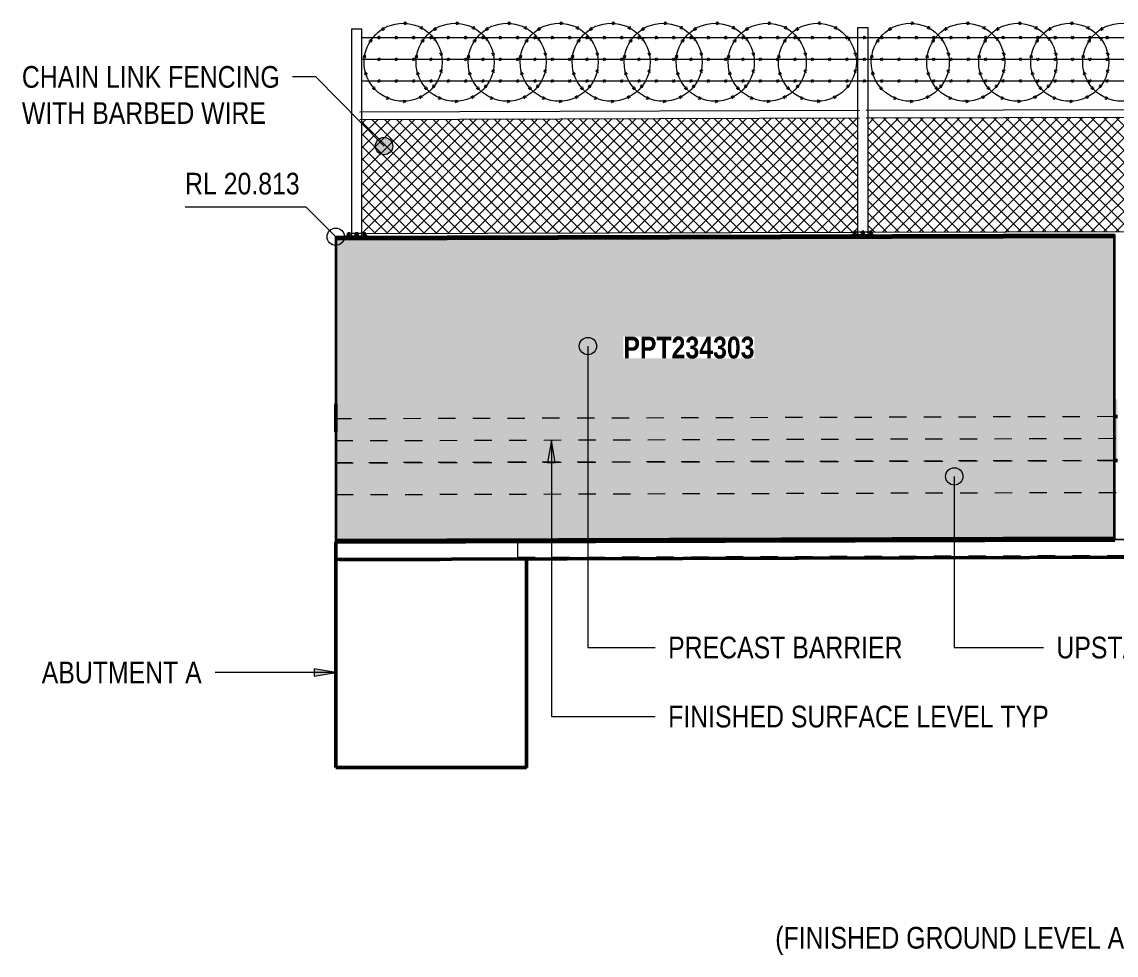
# Model space of a CAD drawing. Header units: metres. Extents: x 571 to 644, y 3 to 1695.
# Drawn here: x 620.17 to 626.48, y 16.67 to 22.05 of the extents above; entities that cross this region are included whole.
import ezdxf

# ---------------------------------------------------------------- set-up
doc = ezdxf.new("R2010")
doc.units = ezdxf.units.M
doc.linetypes.add('JacobsDash', pattern=[0.0045, 0.003, -0.0015])
for name, color, linetype, lineweight in [('BRIDGE-ABUTMENT-CONC', 7, 'Continuous', 50), ('BRIDGE-FRAMING-LINE-18-HID', 7, 'JacobsDash', 18), ('BRIDGE-HDRAIL', 7, 'Continuous', 18), ('D-BDGE', 7, 'Continuous', 13), ('D-BDGE-FLOOR', 7, 'Continuous', 50), ('D-BDGE-FLOOR-HID', 7, 'JacobsDash', 18), ('D-BDGE-FRAMING', 7, 'Continuous', 50), ('D-BDGE-GEN-MOD', 7, 'Continuous', 35), ('D-BDGE-HDRAIL', 7, 'Continuous', 18), ('D-ENHA-ANNO-TEXT', 7, 'Continuous', 9), ('D-ENHA-TEXT', 7, 'Continuous', 9), ('D-ENHA-TEXT-TAG', 7, 'Continuous', 18)]:
    doc.layers.add(name, color=color, linetype=linetype, lineweight=lineweight)
doc.styles.add('Arial Narrow_2', font='ARIALN.TTF', dxfattribs={"height": 0.125})
doc.styles.add('Arial Narrow_B_1', font='ARIALNB.TTF', dxfattribs={"height": 0.125})

# ---------------------------------------------------------------- blocks, each defined once
blk = doc.blocks.new('Railing - TopMount-End-7511104-DRG-2871111 - SECTION 2')
at = {"layer": 'BRIDGE-HDRAIL'}
for p, q in [((579.6342, 22.0109), (579.6342, 20.8159)), ((579.6342, 22.0109), (579.6945, 22.0109)), ((579.6945, 20.8159), (579.6945, 22.0109)), ((579.6109, 20.8309), (579.6189, 20.8309)), ((579.6109, 20.8239), (579.6109, 20.8309)), ((579.6129, 20.8359), (579.6129, 20.8309)), ((579.6249, 20.8359), (579.6129, 20.8359)), ((579.6189, 20.8309), (579.6244, 20.8309)), ((579.6189, 20.8239), (579.6189, 20.8309)), ((579.6244, 20.8309), (579.6244, 20.8159)), ((579.6563, 20.8309), (579.6244, 20.8309)), ((579.6249, 20.8309), (579.6249, 20.8359)), ((579.6564, 20.8309), (579.6644, 20.8309)), ((579.6564, 20.8239), (579.6564, 20.8309)), ((579.6584, 20.8359), (579.6584, 20.8309)), ((579.6704, 20.8359), (579.6584, 20.8359)), ((579.6644, 20.8309), (579.6724, 20.8309)), ((579.6644, 20.8239), (579.6644, 20.8309)), ((579.6704, 20.8309), (579.6704, 20.8359)), ((579.6724, 20.8309), (579.6724, 20.8239)), ((579.7044, 20.8309), (579.6724, 20.8309)), ((579.7038, 20.8359), (579.7038, 20.8309)), ((579.7158, 20.8359), (579.7038, 20.8359)), ((579.7044, 20.8309), (579.7098, 20.8309)), ((579.7044, 20.8159), (579.7044, 20.8309)), ((579.7098, 20.8309), (579.7178, 20.8309)), ((579.7098, 20.8239), (579.7098, 20.8309)), ((579.7158, 20.8309), (579.7158, 20.8359)), ((579.7178, 20.8309), (579.7178, 20.8239)), ((579.5994, 20.8159), (579.5994, 20.8127)), ((579.7294, 20.8159), (579.5994, 20.8159)), ((579.6069, 20.8179), (579.6069, 20.8159)), ((579.6244, 20.8179), (579.6069, 20.8179)), ((579.6109, 20.8239), (579.6189, 20.8239)), ((579.6109, 20.8179), (579.6109, 20.8239)), ((579.6189, 20.8239), (579.6109, 20.8239)), ((579.6189, 20.8239), (579.6244, 20.8239)), ((579.6189, 20.8179), (579.6189, 20.8239)), ((579.6244, 20.8239), (579.6189, 20.8239)), ((579.6524, 20.8179), (579.6524, 20.8159)), ((579.6764, 20.8179), (579.6524, 20.8179)), ((579.6564, 20.8239), (579.6644, 20.8239)), ((579.6564, 20.8179), (579.6564, 20.8239)), ((579.6644, 20.8239), (579.6564, 20.8239)), ((579.6644, 20.8239), (579.6724, 20.8239)), ((579.6644, 20.8179), (579.6644, 20.8239)), ((579.6724, 20.8239), (579.6644, 20.8239)), ((579.6724, 20.8239), (579.6724, 20.8179)), ((579.6764, 20.8159), (579.6764, 20.8179)), ((579.7044, 20.8239), (579.7098, 20.8239)), ((579.7098, 20.8239), (579.7044, 20.8239)), ((579.7218, 20.8179), (579.7044, 20.8179)), ((579.7098, 20.8239), (579.7178, 20.8239)), ((579.7098, 20.8179), (579.7098, 20.8239)), ((579.7178, 20.8239), (579.7098, 20.8239)), ((579.7178, 20.8239), (579.7178, 20.8179)), ((579.7218, 20.8159), (579.7218, 20.8179)), ((579.7294, 20.813), (579.7294, 20.8159))]:
    blk.add_line(p, q, dxfattribs=at)
blk = doc.blocks.new('Railing - 2920-7669627-DRG-2871111 - SECTION 2')
at = {"layer": 'D-BDGE-HDRAIL', "lineweight": 9, "true_color": 0x969696}
h = blk.add_hatch(dxfattribs=at)
h.set_pattern_fill('FP_5', color=252, style=0, pattern_type=2)
h.set_pattern_definition([(45, (586.964, 20.852), (-0.0353553, 0.0353553), []), (135, (586.964, 20.852), (-0.0353553, -0.0353553), [])])
h.paths.add_polyline_path([(585.5345, 20.8476), (585.5438, 20.8476), (585.544, 20.8525), (585.5558, 20.8525), (585.5558, 20.8477), (588.3729, 20.8558), (588.3731, 20.8608), (588.3849, 20.8608), (588.3849, 20.8558), (588.3942, 20.8558), (588.3942, 21.5144), (585.5345, 21.5062), (585.5345, 20.8525)])
at = {"layer": 'BRIDGE-HDRAIL'}
for p, q in [((585.5345, 20.8476), (585.5438, 20.8476)), ((585.5558, 20.8477), (588.3709, 20.8557))]:
    blk.add_line(p, q, dxfattribs=at)
blk = doc.blocks.new('Railing - TopMount-Intermediate-V3-DRG-2871111 - SECTION 2')
at = {"layer": 'BRIDGE-HDRAIL'}
for p, q in [((582.5542, 22.0192), (582.5542, 20.8242)), ((582.5542, 22.0192), (582.6145, 22.0192)), ((582.6145, 20.8242), (582.6145, 22.0192)), ((582.5309, 20.8392), (582.5389, 20.8392)), ((582.5309, 20.8322), (582.5309, 20.8392)), ((582.5309, 20.8322), (582.5389, 20.8322)), ((582.5309, 20.8262), (582.5309, 20.8322)), ((582.5389, 20.8322), (582.5309, 20.8322)), ((582.5329, 20.8442), (582.5329, 20.8392)), ((582.5449, 20.8442), (582.5329, 20.8442)), ((582.5389, 20.8392), (582.5444, 20.8392)), ((582.5389, 20.8322), (582.5389, 20.8392)), ((582.5389, 20.8322), (582.5444, 20.8322)), ((582.5389, 20.8262), (582.5389, 20.8322)), ((582.5444, 20.8322), (582.5389, 20.8322)), ((582.5444, 20.8392), (582.5444, 20.8242)), ((582.5763, 20.8392), (582.5444, 20.8392)), ((582.5449, 20.8392), (582.5449, 20.8442)), ((582.5764, 20.8392), (582.5844, 20.8392)), ((582.5764, 20.8322), (582.5764, 20.8392)), ((582.5764, 20.8322), (582.5844, 20.8322)), ((582.5764, 20.8262), (582.5764, 20.8322)), ((582.5844, 20.8322), (582.5764, 20.8322)), ((582.5784, 20.8442), (582.5784, 20.8392)), ((582.5904, 20.8442), (582.5784, 20.8442)), ((582.5844, 20.8392), (582.5924, 20.8392)), ((582.5844, 20.8322), (582.5844, 20.8392)), ((582.5844, 20.8322), (582.5924, 20.8322)), ((582.5844, 20.8262), (582.5844, 20.8322)), ((582.5924, 20.8322), (582.5844, 20.8322)), ((582.5904, 20.8392), (582.5904, 20.8442)), ((582.5924, 20.8392), (582.5924, 20.8322)), ((582.6244, 20.8392), (582.5924, 20.8392)), ((582.5924, 20.8322), (582.5924, 20.8262)), ((582.6238, 20.8442), (582.6238, 20.8392)), ((582.6358, 20.8442), (582.6238, 20.8442)), ((582.6244, 20.8392), (582.6298, 20.8392)), ((582.6244, 20.8242), (582.6244, 20.8392)), ((582.6244, 20.8322), (582.6298, 20.8322)), ((582.6298, 20.8322), (582.6244, 20.8322)), ((582.6298, 20.8392), (582.6378, 20.8392)), ((582.6298, 20.8322), (582.6298, 20.8392)), ((582.6298, 20.8322), (582.6378, 20.8322)), ((582.6298, 20.8262), (582.6298, 20.8322)), ((582.6378, 20.8322), (582.6298, 20.8322)), ((582.6358, 20.8392), (582.6358, 20.8442)), ((582.6378, 20.8392), (582.6378, 20.8322)), ((582.6378, 20.8322), (582.6378, 20.8262)), ((582.5194, 20.8242), (582.5194, 20.8211)), ((582.6494, 20.8242), (582.5194, 20.8242)), ((582.5269, 20.8262), (582.5269, 20.8242)), ((582.5444, 20.8262), (582.5269, 20.8262)), ((582.5724, 20.8262), (582.5724, 20.8242)), ((582.5964, 20.8262), (582.5724, 20.8262)), ((582.5964, 20.8242), (582.5964, 20.8262)), ((582.6418, 20.8262), (582.6244, 20.8262)), ((582.6418, 20.8242), (582.6418, 20.8262)), ((582.6494, 20.8215), (582.6494, 20.8242))]:
    blk.add_line(p, q, dxfattribs=at)
blk = doc.blocks.new('Railing - 2920-V4-DRG-2871111 - SECTION 2')
at = {"layer": 'D-BDGE-HDRAIL', "lineweight": 9, "true_color": 0x969696}
h = blk.add_hatch(dxfattribs=at)
h.set_pattern_fill('FP_6', color=252, style=0, pattern_type=2)
h.set_pattern_definition([(45, (581.124, 20.835), (-0.0353553, 0.0353553), []), (135, (581.124, 20.835), (-0.0353553, -0.0353553), [])])
h.paths.add_polyline_path([(579.6945, 20.831), (579.7038, 20.831), (579.704, 20.8359), (579.7158, 20.8359), (579.7158, 20.8311), (582.5329, 20.8392), (582.5331, 20.8442), (582.5449, 20.8442), (582.5449, 20.8392), (582.5542, 20.8392), (582.5542, 21.4977), (579.6945, 21.4895), (579.6945, 20.8685)])
at = {"layer": 'BRIDGE-HDRAIL'}
for p, q in [((579.6945, 20.831), (579.7038, 20.831)), ((579.7158, 20.8311), (582.5309, 20.8391))]:
    blk.add_line(p, q, dxfattribs=at)
blk = doc.blocks.new('Railing - Railing-7520631-DRG-2871111 - SECTION 2')
at = {"layer": 'BRIDGE-HDRAIL'}
for p, q in [((582.5655, 21.5402), (579.6832, 21.532)), ((585.4855, 21.5485), (582.6032, 21.5403)), ((579.6832, 21.4896), (582.5655, 21.4978)), ((582.6032, 21.4979), (585.4855, 21.5061))]:
    blk.add_line(p, q, dxfattribs=at)
for name, p in [('Railing - TopMount-End-7511104-DRG-2871111 - SECTION 2', (0, 0)), ('Railing - TopMount-Intermediate-V3-DRG-2871111 - SECTION 2', (0, 0)), ('Railing - 2920-V4-DRG-2871111 - SECTION 2', (0, 0)), ('Railing - 2920-7669627-DRG-2871111 - SECTION 2', (-2.92, -0.0083))]:
    blk.add_blockref(name, p)
blk = doc.blocks.new('07_STR_DPS_PermadecPanel - 07_STR_DPS_PermadecPanel-5973115-DRG-2871111 - SECTION 2')
at = {"layer": 'BRIDGE-FRAMING-LINE-18-HID', "lineweight": 13}
for p, q in [((587.4939, 19.0772), (580.5939, 19.0563)), ((587.494, 19.0763), (580.594, 19.0554)), ((587.494, 19.0762), (580.594, 19.0553)), ((580.5939, 19.0563), (580.5939, 19.0564)), ((580.5939, 19.0554), (580.5939, 19.0563)), ((580.594, 19.0553), (580.594, 19.0554)), ((580.594, 19.0554), (580.594, 19.0553)), ((580.594, 19.0544), (580.594, 19.0553)), ((580.5942, 18.9574), (580.5942, 18.9572)), ((587.4943, 18.9832), (580.5943, 18.9623)), ((587.4943, 18.9828), (580.5943, 18.9619)), ((587.4943, 18.9768), (580.5943, 18.9559)), ((580.5943, 18.9559), (580.5943, 18.9613))]:
    blk.add_line(p, q, dxfattribs=at)

msp = doc.modelspace()

# ---------------------------------------------------------------- hatches: boundary and pattern name
at = {"layer": 'D-BDGE-FRAMING', "true_color": 0xc0c0c0}
h = msp.add_hatch(color=9, dxfattribs=at)
h.paths.add_polyline_path([(621.9807, 19.762), (621.9809, 19.762), (621.9808, 19.8615), (621.9803, 19.8615), (621.9807, 19.7658)])
h.paths.add_polyline_path([(626.4723, 19.7751), (626.4894, 19.7752), (626.4894, 19.8743), (626.4723, 19.8743), (626.4723, 19.7883)])
h = msp.add_hatch(color=9, dxfattribs=at)
edge = h.paths.add_edge_path()
edge.add_line((621.981, 19.6441), (621.9807, 19.7658))
edge.add_line((621.9807, 19.7658), (621.981, 19.6463))
h = msp.add_hatch(color=9, dxfattribs=at)
h.paths.add_polyline_path([(626.4724, 19.5219), (626.4894, 19.5219), (626.4894, 19.7752), (626.4723, 19.7751), (626.4723, 19.7191)])
h.paths.add_polyline_path([(630.9808, 19.5351), (630.9812, 19.5351), (630.9808, 19.6906)])
at = {"layer": 'D-BDGE-GEN-MOD', "true_color": 0xc0c0c0}
for points in [[(621.9808, 20.7975), (626.4722, 20.8105), (626.4722, 20.8255), (621.9808, 20.8125)], [(621.981, 19.0655), (626.4724, 19.0785), (626.4722, 20.8105), (621.9808, 20.7975), (621.981, 19.7191)], [(621.981, 19.0505), (626.4724, 19.0635), (626.4724, 19.0785), (621.981, 19.0655)]]:
    msp.add_hatch(color=9, dxfattribs=at).paths.add_polyline_path(points)
at = {"layer": 'D-ENHA-TEXT'}
h = msp.add_hatch(color=256, dxfattribs=at)
edge = h.paths.add_edge_path()
edge.add_arc((622.2593, 21.3354), 0.05, 0, 360)
h = msp.add_hatch(color=256, dxfattribs=at)
edge = h.paths.add_edge_path()
edge.add_arc((623.4353, 20.182), 0.05, 0, 360)
for points in [[(623.2247, 19.6365), (623.2027, 19.5115), (623.2468, 19.5115)], [(621.9812, 18.2993), (621.8562, 18.3214), (621.8562, 18.2773)]]:
    msp.add_hatch(color=256, dxfattribs=at).paths.add_polyline_path(points)
h = msp.add_hatch(color=256, dxfattribs=at)
edge = h.paths.add_edge_path()
edge.add_arc((625.5484, 19.4303), 0.05, 0, 360)

# ---------------------------------------------------------------- linework, layer by layer
at = {"layer": 'BRIDGE-ABUTMENT-CONC'}
for p, q in [((621.9811, 18.952), (621.981, 18.9544)), ((621.9812, 18.951), (621.9812, 17.751)), ((622.5812, 18.951), (622.002, 18.951)), ((623.0812, 17.751), (623.0812, 18.951)), ((621.981, 17.7543), (621.9811, 17.752)), ((621.9812, 17.751), (622.5812, 17.751)), ((622.5812, 17.751), (623.0812, 17.751))]:
    msp.add_line(p, q, dxfattribs=at)
at = {"layer": 'BRIDGE-FRAMING-LINE-18-HID'}
for p, q in [((621.9804, 19.848), (621.9803, 19.8615)), ((626.4723, 19.7751), (621.9807, 19.762)), ((621.9814, 19.5087), (621.981, 19.6529)), ((626.4723, 19.5219), (621.9814, 19.5087))]:
    msp.add_line(p, q, dxfattribs=at)
at = {"layer": 'BRIDGE-FRAMING-LINE-18-HID', "lineweight": 13}
for p, q in [((629.9308, 19.0753), (623.0308, 19.0544)), ((629.9308, 19.0752), (623.0308, 19.0543)), ((629.9308, 19.0743), (624.3117, 19.0573)), ((629.9308, 19.0742), (625.0168, 19.0593)), ((624.3164, 19.0572), (623.0308, 19.0533)), ((623.6112, 19.0552), (623.0308, 19.0534)), ((623.0308, 19.0543), (623.0308, 19.0544)), ((623.0308, 19.0544), (623.0308, 19.0543)), ((623.0308, 19.0534), (623.0308, 19.0543)), ((623.0308, 19.0533), (623.0308, 19.0534)), ((623.0308, 19.0534), (623.0308, 19.0533)), ((623.0311, 18.9603), (623.0308, 19.0533)), ((623.031, 18.9613), (623.0311, 18.9559)), ((629.9311, 18.9812), (623.0311, 18.9603)), ((623.0311, 18.96), (629.9311, 18.9809)), ((623.0311, 18.96), (623.0311, 18.9603)), ((623.0312, 18.954), (623.0311, 18.96)), ((623.0311, 18.9559), (623.0312, 18.954)), ((629.9312, 18.9749), (623.6845, 18.956))]:
    msp.add_line(p, q, dxfattribs=at)
at = {"layer": 'BRIDGE-FRAMING-LINE-18-HID', "linetype": 'Continuous'}
msp.add_line((623.0811, 17.752), (623.081, 17.7543), dxfattribs=at)
at = {"layer": 'D-BDGE', "color": 8, "true_color": 0x808080}
for p, q in [((622.3742, 22.0512), (622.3873, 22.0361)), ((622.3865, 22.0518), (622.3752, 22.0353)), ((622.4722, 22.0273), (622.4776, 22.0081)), ((622.6742, 22.0512), (622.6873, 22.0361)), ((622.6865, 22.0518), (622.6752, 22.0353)), ((622.7722, 22.0273), (622.7776, 22.0081)), ((622.9742, 22.0512), (622.9873, 22.0361)), ((622.9865, 22.0518), (622.9752, 22.0353)), ((623.0722, 22.0273), (623.0776, 22.0081)), ((623.2742, 22.0512), (623.2873, 22.0361)), ((623.2865, 22.0518), (623.2752, 22.0353)), ((623.3722, 22.0273), (623.3776, 22.0081)), ((623.5742, 22.0512), (623.5873, 22.0361)), ((623.5865, 22.0518), (623.5752, 22.0353)), ((623.6722, 22.0273), (623.6776, 22.0081)), ((623.8742, 22.0512), (623.8873, 22.0361)), ((623.8865, 22.0518), (623.8752, 22.0353)), ((623.9722, 22.0273), (623.9776, 22.0081)), ((624.1742, 22.0512), (624.1873, 22.0361)), ((624.1865, 22.0518), (624.1752, 22.0353)), ((624.2722, 22.0273), (624.2776, 22.0081)), ((624.4742, 22.0512), (624.4873, 22.0361)), ((624.4865, 22.0518), (624.4752, 22.0353)), ((624.5722, 22.0273), (624.5776, 22.0081)), ((624.7635, 22.0512), (624.7766, 22.0361)), ((624.7758, 22.0518), (624.7645, 22.0353)), ((624.8615, 22.0273), (624.8669, 22.0081)), ((625.2992, 22.0512), (625.3123, 22.0361)), ((625.3115, 22.0518), (625.3002, 22.0353)), ((625.3972, 22.0273), (625.4026, 22.0081)), ((625.6192, 22.0512), (625.6323, 22.0361)), ((625.6315, 22.0518), (625.6202, 22.0353)), ((625.7172, 22.0273), (625.7226, 22.0081)), ((625.9192, 22.0512), (625.9323, 22.0361)), ((625.9315, 22.0518), (625.9202, 22.0353)), ((626.0172, 22.0273), (626.0226, 22.0081)), ((626.2192, 22.0512), (626.2323, 22.0361)), ((626.2315, 22.0518), (626.2202, 22.0353)), ((626.3172, 22.0273), (626.3226, 22.0081)), ((622.2229, 21.9686), (622.2358, 21.9533)), ((622.2352, 21.969), (622.2237, 21.9526)), ((622.2427, 22.0137), (622.262, 22.0085)), ((622.2525, 22.021), (622.2525, 22.001)), ((622.3229, 21.9686), (622.3358, 21.9533)), ((622.3352, 21.969), (622.3237, 21.9526)), ((622.4229, 21.9686), (622.4358, 21.9533)), ((622.4352, 21.969), (622.4237, 21.9526)), ((622.4835, 22.0227), (622.4663, 22.0125)), ((622.5229, 21.9686), (622.5358, 21.9533)), ((622.5352, 21.969), (622.5237, 21.9526)), ((622.5427, 22.0137), (622.562, 22.0085)), ((622.5508, 21.9642), (622.5475, 21.9445)), ((622.5525, 22.021), (622.5525, 22.001)), ((622.6229, 21.9686), (622.6358, 21.9533)), ((622.6352, 21.969), (622.6237, 21.9526)), ((622.7229, 21.9686), (622.7358, 21.9533)), ((622.7352, 21.969), (622.7237, 21.9526)), ((622.7835, 22.0227), (622.7663, 22.0125)), ((622.8229, 21.9686), (622.8358, 21.9533)), ((622.8352, 21.969), (622.8237, 21.9526)), ((622.8427, 22.0137), (622.862, 22.0085)), ((622.8508, 21.9642), (622.8475, 21.9445)), ((622.8525, 22.021), (622.8525, 22.001)), ((622.9229, 21.9686), (622.9358, 21.9533)), ((622.9352, 21.969), (622.9237, 21.9526)), ((623.0229, 21.9686), (623.0358, 21.9533)), ((623.0352, 21.969), (623.0237, 21.9526)), ((623.0835, 22.0227), (623.0663, 22.0125)), ((623.1229, 21.9686), (623.1358, 21.9533)), ((623.1352, 21.969), (623.1237, 21.9526)), ((623.1427, 22.0137), (623.162, 22.0085)), ((623.1508, 21.9642), (623.1475, 21.9445)), ((623.1525, 22.021), (623.1525, 22.001)), ((623.2229, 21.9686), (623.2358, 21.9533)), ((623.2352, 21.969), (623.2237, 21.9526)), ((623.3229, 21.9686), (623.3358, 21.9533)), ((623.3352, 21.969), (623.3237, 21.9526)), ((623.3835, 22.0227), (623.3663, 22.0125)), ((623.4229, 21.9686), (623.4358, 21.9533)), ((623.4352, 21.969), (623.4237, 21.9526)), ((623.4427, 22.0137), (623.462, 22.0085)), ((623.4508, 21.9642), (623.4475, 21.9445)), ((623.4525, 22.021), (623.4525, 22.001)), ((623.5229, 21.9686), (623.5358, 21.9533)), ((623.5352, 21.969), (623.5237, 21.9526)), ((623.6229, 21.9686), (623.6358, 21.9533)), ((623.6352, 21.969), (623.6237, 21.9526)), ((623.6835, 22.0227), (623.6663, 22.0125)), ((623.7229, 21.9686), (623.7358, 21.9533)), ((623.7352, 21.969), (623.7237, 21.9526)), ((623.7427, 22.0137), (623.762, 22.0085)), ((623.7508, 21.9642), (623.7475, 21.9445)), ((623.7525, 22.021), (623.7525, 22.001)), ((623.8229, 21.9686), (623.8358, 21.9533)), ((623.8352, 21.969), (623.8237, 21.9526)), ((623.9229, 21.9686), (623.9358, 21.9533)), ((623.9352, 21.969), (623.9237, 21.9526)), ((623.9835, 22.0227), (623.9663, 22.0125)), ((624.0229, 21.9686), (624.0358, 21.9533)), ((624.0352, 21.969), (624.0237, 21.9526)), ((624.0427, 22.0137), (624.062, 22.0085)), ((624.0508, 21.9642), (624.0475, 21.9445)), ((624.0525, 22.021), (624.0525, 22.001)), ((624.1229, 21.9686), (624.1358, 21.9533)), ((624.1352, 21.969), (624.1237, 21.9526)), ((624.2229, 21.9686), (624.2358, 21.9533)), ((624.2352, 21.969), (624.2237, 21.9526)), ((624.2835, 22.0227), (624.2663, 22.0125)), ((624.3229, 21.9686), (624.3358, 21.9533)), ((624.3352, 21.969), (624.3237, 21.9526)), ((624.3427, 22.0137), (624.362, 22.0085)), ((624.3508, 21.9642), (624.3475, 21.9445)), ((624.3525, 22.021), (624.3525, 22.001)), ((624.4229, 21.9686), (624.4358, 21.9533)), ((624.4352, 21.969), (624.4237, 21.9526)), ((624.5229, 21.9686), (624.5358, 21.9533)), ((624.5352, 21.969), (624.5237, 21.9526)), ((624.5835, 22.0227), (624.5663, 22.0125)), ((624.6229, 21.9686), (624.6358, 21.9533)), ((624.6352, 21.969), (624.6237, 21.9526)), ((624.632, 22.0137), (624.6513, 22.0085)), ((624.6418, 22.021), (624.6418, 22.001)), ((624.6508, 21.9642), (624.6475, 21.9445)), ((624.7229, 21.9686), (624.7358, 21.9533)), ((624.7352, 21.969), (624.7237, 21.9526)), ((624.8229, 21.9686), (624.8358, 21.9533)), ((624.8352, 21.969), (624.8237, 21.9526)), ((624.8728, 22.0227), (624.8556, 22.0125)), ((624.9229, 21.9686), (624.9358, 21.9533)), ((624.9352, 21.969), (624.9237, 21.9526)), ((624.9401, 21.9642), (624.9368, 21.9445)), ((625.0229, 21.9686), (625.0358, 21.9533)), ((625.0352, 21.969), (625.0237, 21.9526)), ((625.1229, 21.9686), (625.1358, 21.9533)), ((625.1352, 21.969), (625.1237, 21.9526)), ((625.1677, 22.0137), (625.187, 22.0085)), ((625.1775, 22.021), (625.1775, 22.001)), ((625.2229, 21.9686), (625.2358, 21.9533)), ((625.2352, 21.969), (625.2237, 21.9526)), ((625.3229, 21.9686), (625.3358, 21.9533)), ((625.3352, 21.969), (625.3237, 21.9526)), ((625.4085, 22.0227), (625.3913, 22.0125)), ((625.4229, 21.9686), (625.4358, 21.9533)), ((625.4352, 21.969), (625.4237, 21.9526)), ((625.4758, 21.9642), (625.4725, 21.9445)), ((625.4877, 22.0137), (625.507, 22.0085)), ((625.4975, 22.021), (625.4975, 22.001)), ((625.5229, 21.9686), (625.5358, 21.9533)), ((625.5352, 21.969), (625.5237, 21.9526)), ((625.6229, 21.9686), (625.6358, 21.9533)), ((625.6352, 21.969), (625.6237, 21.9526)), ((625.7285, 22.0227), (625.7113, 22.0125)), ((625.7229, 21.9686), (625.7358, 21.9533)), ((625.7352, 21.969), (625.7237, 21.9526)), ((625.7877, 22.0137), (625.807, 22.0085)), ((625.7958, 21.9642), (625.7925, 21.9445)), ((625.7975, 22.021), (625.7975, 22.001)), ((625.8229, 21.9686), (625.8358, 21.9533)), ((625.8352, 21.969), (625.8237, 21.9526)), ((625.9229, 21.9686), (625.9358, 21.9533)), ((625.9352, 21.969), (625.9237, 21.9526)), ((626.0285, 22.0227), (626.0113, 22.0125)), ((626.0229, 21.9686), (626.0358, 21.9533)), ((626.0352, 21.969), (626.0237, 21.9526)), ((626.0877, 22.0137), (626.107, 22.0085)), ((626.0958, 21.9642), (626.0925, 21.9445)), ((626.0975, 22.021), (626.0975, 22.001)), ((626.1229, 21.9686), (626.1358, 21.9533)), ((626.1352, 21.969), (626.1237, 21.9526)), ((626.2229, 21.9686), (626.2358, 21.9533)), ((626.2352, 21.969), (626.2237, 21.9526)), ((626.3285, 22.0227), (626.3113, 22.0125)), ((626.3229, 21.9686), (626.3358, 21.9533)), ((626.3352, 21.969), (626.3237, 21.9526)), ((626.3877, 22.0137), (626.407, 22.0085)), ((626.3958, 21.9642), (626.3925, 21.9445)), ((626.3975, 22.021), (626.3975, 22.001)), ((626.4229, 21.9686), (626.4358, 21.9533)), ((626.4352, 21.969), (626.4237, 21.9526)), ((622.1313, 21.9609), (630.8313, 21.9609)), ((622.1721, 21.9417), (622.1918, 21.9452)), ((622.1779, 21.9525), (622.1863, 21.9344)), ((622.4721, 21.9417), (622.4918, 21.9452)), ((622.4779, 21.9525), (622.4863, 21.9344)), ((622.5591, 21.9552), (622.5392, 21.9532)), ((622.7721, 21.9417), (622.7918, 21.9452)), ((622.7779, 21.9525), (622.7863, 21.9344)), ((622.8591, 21.9552), (622.8392, 21.9532)), ((623.0721, 21.9417), (623.0918, 21.9452)), ((623.0779, 21.9525), (623.0863, 21.9344)), ((623.1591, 21.9552), (623.1392, 21.9532)), ((623.3721, 21.9417), (623.3918, 21.9452)), ((623.3779, 21.9525), (623.3863, 21.9344)), ((623.4591, 21.9552), (623.4392, 21.9532)), ((623.6721, 21.9417), (623.6918, 21.9452)), ((623.6779, 21.9525), (623.6863, 21.9344)), ((623.7591, 21.9552), (623.7392, 21.9532)), ((623.9721, 21.9417), (623.9918, 21.9452)), ((623.9779, 21.9525), (623.9863, 21.9344)), ((624.0591, 21.9552), (624.0392, 21.9532)), ((624.2721, 21.9417), (624.2918, 21.9452)), ((624.2779, 21.9525), (624.2863, 21.9344)), ((624.3591, 21.9552), (624.3392, 21.9532)), ((624.5614, 21.9417), (624.5811, 21.9452)), ((624.5672, 21.9525), (624.5757, 21.9344)), ((624.6591, 21.9552), (624.6392, 21.9532)), ((624.9484, 21.9552), (624.9285, 21.9532)), ((625.0971, 21.9417), (625.1168, 21.9452)), ((625.1029, 21.9525), (625.1113, 21.9344)), ((625.4171, 21.9417), (625.4368, 21.9452)), ((625.4229, 21.9525), (625.4313, 21.9344)), ((625.4841, 21.9552), (625.4642, 21.9532)), ((625.7171, 21.9417), (625.7368, 21.9452)), ((625.7229, 21.9525), (625.7313, 21.9344)), ((625.8041, 21.9552), (625.7842, 21.9532)), ((626.0171, 21.9417), (626.0368, 21.9452)), ((626.0229, 21.9525), (626.0313, 21.9344)), ((626.1041, 21.9552), (626.0842, 21.9532)), ((626.3171, 21.9417), (626.3368, 21.9452)), ((626.3229, 21.9525), (626.3313, 21.9344)), ((626.4041, 21.9552), (626.3842, 21.9532)), ((622.1387, 21.8465), (622.1551, 21.858)), ((622.1393, 21.8588), (622.1547, 21.846)), ((622.2229, 21.8435), (622.2358, 21.8282)), ((622.2352, 21.844), (622.2237, 21.8276)), ((622.3229, 21.8435), (622.3358, 21.8282)), ((622.3352, 21.844), (622.3237, 21.8276)), ((622.4229, 21.8435), (622.4358, 21.8282)), ((622.4352, 21.844), (622.4237, 21.8276)), ((622.4387, 21.8465), (622.4551, 21.858)), ((622.4393, 21.8588), (622.4547, 21.846)), ((622.5229, 21.8435), (622.5358, 21.8282)), ((622.5352, 21.844), (622.5237, 21.8276)), ((622.5989, 21.862), (622.5801, 21.8687)), ((622.5952, 21.8737), (622.5839, 21.8572)), ((622.6229, 21.8435), (622.6358, 21.8282)), ((622.6352, 21.844), (622.6237, 21.8276)), ((622.7229, 21.8435), (622.7358, 21.8282)), ((622.7352, 21.844), (622.7237, 21.8276)), ((622.7387, 21.8465), (622.7551, 21.858)), ((622.7393, 21.8588), (622.7547, 21.846)), ((622.8229, 21.8435), (622.8358, 21.8282)), ((622.8352, 21.844), (622.8237, 21.8276)), ((622.8989, 21.862), (622.8801, 21.8687)), ((622.8952, 21.8737), (622.8839, 21.8572)), ((622.9229, 21.8435), (622.9358, 21.8282)), ((622.9352, 21.844), (622.9237, 21.8276)), ((623.0229, 21.8435), (623.0358, 21.8282)), ((623.0352, 21.844), (623.0237, 21.8276)), ((623.0387, 21.8465), (623.0551, 21.858)), ((623.0393, 21.8588), (623.0547, 21.846)), ((623.1229, 21.8435), (623.1358, 21.8282)), ((623.1352, 21.844), (623.1237, 21.8276)), ((623.1989, 21.862), (623.1801, 21.8687)), ((623.1952, 21.8737), (623.1839, 21.8572)), ((623.2229, 21.8435), (623.2358, 21.8282)), ((623.2352, 21.844), (623.2237, 21.8276)), ((623.3229, 21.8435), (623.3358, 21.8282)), ((623.3352, 21.844), (623.3237, 21.8276)), ((623.3387, 21.8465), (623.3551, 21.858)), ((623.3393, 21.8588), (623.3547, 21.846)), ((623.4229, 21.8435), (623.4358, 21.8282)), ((623.4352, 21.844), (623.4237, 21.8276)), ((623.4989, 21.862), (623.4801, 21.8687)), ((623.4952, 21.8737), (623.4839, 21.8572)), ((623.5229, 21.8435), (623.5358, 21.8282)), ((623.5352, 21.844), (623.5237, 21.8276)), ((623.6229, 21.8435), (623.6358, 21.8282)), ((623.6352, 21.844), (623.6237, 21.8276)), ((623.6387, 21.8465), (623.6551, 21.858)), ((623.6393, 21.8588), (623.6547, 21.846)), ((623.7229, 21.8435), (623.7358, 21.8282)), ((623.7352, 21.844), (623.7237, 21.8276)), ((623.7989, 21.862), (623.7801, 21.8687)), ((623.7952, 21.8737), (623.7839, 21.8572)), ((623.8229, 21.8435), (623.8358, 21.8282)), ((623.8352, 21.844), (623.8237, 21.8276)), ((623.9229, 21.8435), (623.9358, 21.8282)), ((623.9352, 21.844), (623.9237, 21.8276)), ((623.9387, 21.8465), (623.9551, 21.858)), ((623.9393, 21.8588), (623.9547, 21.846)), ((624.0229, 21.8435), (624.0358, 21.8282)), ((624.0352, 21.844), (624.0237, 21.8276)), ((624.0989, 21.862), (624.0801, 21.8687)), ((624.0952, 21.8737), (624.0839, 21.8572)), ((624.1229, 21.8435), (624.1358, 21.8282)), ((624.1352, 21.844), (624.1237, 21.8276)), ((624.2229, 21.8435), (624.2358, 21.8282)), ((624.2352, 21.844), (624.2237, 21.8276)), ((624.2387, 21.8465), (624.2551, 21.858)), ((624.2393, 21.8588), (624.2547, 21.846)), ((624.3229, 21.8435), (624.3358, 21.8282)), ((624.3352, 21.844), (624.3237, 21.8276)), ((624.3989, 21.862), (624.3801, 21.8687)), ((624.3952, 21.8737), (624.3839, 21.8572)), ((624.4229, 21.8435), (624.4358, 21.8282)), ((624.4352, 21.844), (624.4237, 21.8276)), ((624.5229, 21.8435), (624.5358, 21.8282)), ((624.5351, 21.8439), (624.5237, 21.8276)), ((624.528, 21.8465), (624.5444, 21.858)), ((624.5287, 21.8588), (624.544, 21.846)), ((624.6229, 21.8435), (624.6358, 21.8282)), ((624.6352, 21.844), (624.6237, 21.8276)), ((624.6989, 21.862), (624.6801, 21.8687)), ((624.6952, 21.8737), (624.6839, 21.8572)), ((624.7229, 21.8435), (624.7358, 21.8282)), ((624.7352, 21.844), (624.7237, 21.8276)), ((624.8229, 21.8435), (624.8358, 21.8282)), ((624.8352, 21.844), (624.8237, 21.8276)), ((624.9229, 21.8435), (624.9358, 21.8282)), ((624.9352, 21.844), (624.9237, 21.8276)), ((624.9883, 21.862), (624.9694, 21.8687)), ((624.9846, 21.8737), (624.9733, 21.8572)), ((625.0229, 21.8435), (625.0358, 21.8282)), ((625.0352, 21.844), (625.0237, 21.8276)), ((625.0637, 21.8465), (625.0801, 21.858)), ((625.0643, 21.8588), (625.0797, 21.846)), ((625.1229, 21.8435), (625.1358, 21.8282)), ((625.1352, 21.844), (625.1237, 21.8276)), ((625.2229, 21.8435), (625.2358, 21.8282)), ((625.2352, 21.844), (625.2237, 21.8276)), ((625.3229, 21.8435), (625.3358, 21.8282)), ((625.3352, 21.844), (625.3237, 21.8276)), ((625.3837, 21.8465), (625.4001, 21.858)), ((625.3843, 21.8588), (625.3997, 21.846)), ((625.4229, 21.8435), (625.4358, 21.8282)), ((625.4352, 21.844), (625.4237, 21.8276)), ((625.5239, 21.862), (625.5051, 21.8687)), ((625.5202, 21.8737), (625.5089, 21.8572)), ((625.5229, 21.8435), (625.5358, 21.8282)), ((625.5352, 21.844), (625.5237, 21.8276)), ((625.6229, 21.8435), (625.6358, 21.8282)), ((625.6352, 21.844), (625.6237, 21.8276)), ((625.6837, 21.8465), (625.7001, 21.858)), ((625.6843, 21.8588), (625.6997, 21.846)), ((625.7229, 21.8435), (625.7358, 21.8282)), ((625.7352, 21.844), (625.7237, 21.8276)), ((625.8229, 21.8435), (625.8358, 21.8282)), ((625.8352, 21.844), (625.8237, 21.8276)), ((625.8439, 21.862), (625.8251, 21.8687)), ((625.8402, 21.8737), (625.8289, 21.8572)), ((625.9229, 21.8435), (625.9358, 21.8282)), ((625.9352, 21.844), (625.9237, 21.8276)), ((625.9837, 21.8465), (626.0001, 21.858)), ((625.9843, 21.8588), (625.9997, 21.846)), ((626.0229, 21.8435), (626.0358, 21.8282)), ((626.0352, 21.844), (626.0237, 21.8276)), ((626.1229, 21.8435), (626.1358, 21.8282)), ((626.1352, 21.844), (626.1237, 21.8276)), ((626.1439, 21.862), (626.1251, 21.8687)), ((626.1402, 21.8737), (626.1289, 21.8572)), ((626.2229, 21.8435), (626.2358, 21.8282)), ((626.2352, 21.844), (626.2237, 21.8276)), ((626.2837, 21.8465), (626.3001, 21.858)), ((626.2843, 21.8588), (626.2997, 21.846)), ((626.3229, 21.8435), (626.3358, 21.8282)), ((626.3352, 21.844), (626.3237, 21.8276)), ((626.4229, 21.8435), (626.4358, 21.8282)), ((626.4352, 21.844), (626.4237, 21.8276)), ((626.4439, 21.862), (626.4251, 21.8687)), ((626.4402, 21.8737), (626.4289, 21.8572)), ((622.1313, 21.8359), (630.8313, 21.8359)), ((622.5956, 21.7608), (622.5813, 21.7748)), ((622.8956, 21.7608), (622.8813, 21.7748)), ((623.1956, 21.7608), (623.1813, 21.7748)), ((623.4956, 21.7608), (623.4813, 21.7748)), ((623.7956, 21.7608), (623.7813, 21.7748)), ((624.0956, 21.7608), (624.0813, 21.7748)), ((624.3956, 21.7608), (624.3813, 21.7748)), ((624.6956, 21.7608), (624.6813, 21.7748)), ((624.9849, 21.7608), (624.9706, 21.7748)), ((625.5206, 21.7608), (625.5063, 21.7748)), ((625.8406, 21.7608), (625.8263, 21.7748)), ((626.1406, 21.7608), (626.1263, 21.7748)), ((626.4406, 21.7608), (626.4263, 21.7748)), ((622.1441, 21.7576), (622.1634, 21.7525)), ((622.1487, 21.7462), (622.1587, 21.7636)), ((622.2229, 21.7185), (622.2358, 21.7032)), ((622.2352, 21.719), (622.2237, 21.7026)), ((622.3229, 21.7185), (622.3358, 21.7032)), ((622.3352, 21.719), (622.3237, 21.7026)), ((622.4229, 21.7185), (622.4358, 21.7032)), ((622.4352, 21.719), (622.4237, 21.7026)), ((622.4441, 21.7576), (622.4634, 21.7525)), ((622.4487, 21.7462), (622.4587, 21.7636)), ((622.5229, 21.7185), (622.5358, 21.7032)), ((622.5352, 21.719), (622.5237, 21.7026)), ((622.5972, 21.7729), (622.58, 21.7628)), ((622.6229, 21.7185), (622.6358, 21.7032)), ((622.6352, 21.719), (622.6237, 21.7026)), ((622.7229, 21.7185), (622.7358, 21.7032)), ((622.7352, 21.719), (622.7237, 21.7026)), ((622.7441, 21.7576), (622.7634, 21.7525)), ((622.7487, 21.7462), (622.7587, 21.7636)), ((622.8229, 21.7185), (622.8358, 21.7032)), ((622.8352, 21.719), (622.8237, 21.7026)), ((622.8972, 21.7729), (622.88, 21.7628)), ((622.9229, 21.7185), (622.9358, 21.7032)), ((622.9352, 21.719), (622.9237, 21.7026)), ((623.0229, 21.7185), (623.0358, 21.7032)), ((623.0352, 21.719), (623.0237, 21.7026)), ((623.0441, 21.7576), (623.0634, 21.7525)), ((623.0487, 21.7462), (623.0587, 21.7636)), ((623.1229, 21.7185), (623.1358, 21.7032)), ((623.1352, 21.719), (623.1237, 21.7026)), ((623.1972, 21.7729), (623.18, 21.7628)), ((623.2229, 21.7185), (623.2358, 21.7032)), ((623.2352, 21.719), (623.2237, 21.7026)), ((623.3229, 21.7185), (623.3358, 21.7032)), ((623.3352, 21.719), (623.3237, 21.7026)), ((623.3441, 21.7576), (623.3634, 21.7525)), ((623.3487, 21.7462), (623.3587, 21.7636)), ((623.4229, 21.7185), (623.4358, 21.7032)), ((623.4352, 21.719), (623.4237, 21.7026)), ((623.4972, 21.7729), (623.48, 21.7628)), ((623.5229, 21.7185), (623.5358, 21.7032)), ((623.5352, 21.719), (623.5237, 21.7026)), ((623.6229, 21.7185), (623.6358, 21.7032)), ((623.6352, 21.719), (623.6237, 21.7026)), ((623.6441, 21.7576), (623.6634, 21.7525)), ((623.6487, 21.7462), (623.6587, 21.7636)), ((623.7229, 21.7185), (623.7358, 21.7032)), ((623.7352, 21.719), (623.7237, 21.7026)), ((623.7972, 21.7729), (623.78, 21.7628)), ((623.8229, 21.7185), (623.8358, 21.7032)), ((623.8352, 21.719), (623.8237, 21.7026)), ((623.9229, 21.7185), (623.9358, 21.7032)), ((623.9352, 21.719), (623.9237, 21.7026)), ((623.9441, 21.7576), (623.9634, 21.7525)), ((623.9487, 21.7462), (623.9587, 21.7636)), ((624.0229, 21.7185), (624.0358, 21.7032)), ((624.0352, 21.719), (624.0237, 21.7026)), ((624.0972, 21.7729), (624.08, 21.7628)), ((624.1229, 21.7185), (624.1358, 21.7032)), ((624.1352, 21.719), (624.1237, 21.7026)), ((624.2229, 21.7185), (624.2358, 21.7032)), ((624.2352, 21.719), (624.2237, 21.7026)), ((624.2441, 21.7576), (624.2634, 21.7525)), ((624.2487, 21.7462), (624.2587, 21.7636)), ((624.3229, 21.7185), (624.3358, 21.7032)), ((624.3352, 21.719), (624.3237, 21.7026)), ((624.3972, 21.7729), (624.38, 21.7628)), ((624.4229, 21.7185), (624.4358, 21.7032)), ((624.4352, 21.719), (624.4237, 21.7026)), ((624.5229, 21.7185), (624.5358, 21.7032)), ((624.5352, 21.719), (624.5237, 21.7026)), ((624.5334, 21.7576), (624.5528, 21.7525)), ((624.538, 21.7462), (624.548, 21.7636)), ((624.6229, 21.7185), (624.6358, 21.7032)), ((624.6352, 21.719), (624.6237, 21.7026)), ((624.6972, 21.7729), (624.68, 21.7628)), ((624.7229, 21.7185), (624.7358, 21.7032)), ((624.7352, 21.719), (624.7237, 21.7026)), ((624.8229, 21.7185), (624.8358, 21.7032)), ((624.8352, 21.719), (624.8237, 21.7026)), ((624.9229, 21.7185), (624.9358, 21.7032)), ((624.9352, 21.719), (624.9237, 21.7026)), ((624.9865, 21.7729), (624.9693, 21.7628)), ((625.0229, 21.7185), (625.0358, 21.7032)), ((625.0352, 21.719), (625.0237, 21.7026)), ((625.0691, 21.7576), (625.0884, 21.7525)), ((625.0737, 21.7462), (625.0837, 21.7636)), ((625.1229, 21.7185), (625.1358, 21.7032)), ((625.1352, 21.719), (625.1237, 21.7026)), ((625.2229, 21.7185), (625.2358, 21.7032)), ((625.2352, 21.719), (625.2237, 21.7026)), ((625.3229, 21.7185), (625.3358, 21.7032)), ((625.3352, 21.719), (625.3237, 21.7026)), ((625.3891, 21.7576), (625.4084, 21.7525)), ((625.3937, 21.7462), (625.4037, 21.7636)), ((625.4229, 21.7185), (625.4358, 21.7032)), ((625.4352, 21.719), (625.4237, 21.7026)), ((625.5222, 21.7729), (625.505, 21.7628)), ((625.5229, 21.7185), (625.5358, 21.7032)), ((625.5352, 21.719), (625.5237, 21.7026)), ((625.6229, 21.7185), (625.6358, 21.7032)), ((625.6352, 21.719), (625.6237, 21.7026)), ((625.6891, 21.7576), (625.7084, 21.7525)), ((625.6937, 21.7462), (625.7037, 21.7636)), ((625.7229, 21.7185), (625.7358, 21.7032)), ((625.7352, 21.719), (625.7237, 21.7026)), ((625.8229, 21.7185), (625.8358, 21.7032)), ((625.8352, 21.719), (625.8237, 21.7026)), ((625.8422, 21.7729), (625.825, 21.7628)), ((625.9229, 21.7185), (625.9358, 21.7032)), ((625.9352, 21.719), (625.9237, 21.7026)), ((625.9891, 21.7576), (626.0084, 21.7525)), ((625.9937, 21.7462), (626.0037, 21.7636)), ((626.0229, 21.7185), (626.0358, 21.7032)), ((626.0352, 21.719), (626.0237, 21.7026)), ((626.1229, 21.7185), (626.1358, 21.7032)), ((626.1352, 21.719), (626.1237, 21.7026)), ((626.1422, 21.7729), (626.125, 21.7628)), ((626.2229, 21.7185), (626.2358, 21.7032)), ((626.2352, 21.719), (626.2237, 21.7026)), ((626.2891, 21.7576), (626.3084, 21.7525)), ((626.2937, 21.7462), (626.3037, 21.7636)), ((626.3229, 21.7185), (626.3358, 21.7032)), ((626.3352, 21.719), (626.3237, 21.7026)), ((626.4229, 21.7185), (626.4358, 21.7032)), ((626.4352, 21.719), (626.4237, 21.7026)), ((626.4422, 21.7729), (626.425, 21.7628)), ((622.1313, 21.7109), (630.8313, 21.7109)), ((622.1913, 21.6679), (622.211, 21.6715)), ((622.2003, 21.6596), (622.202, 21.6795)), ((622.4913, 21.6679), (622.511, 21.6715)), ((622.5003, 21.6596), (622.502, 21.6795)), ((622.5563, 21.6808), (622.5364, 21.6789)), ((622.5497, 21.6704), (622.5427, 21.6892)), ((622.7913, 21.6679), (622.811, 21.6715)), ((622.8003, 21.6596), (622.802, 21.6795)), ((622.8563, 21.6808), (622.8364, 21.6789)), ((622.8497, 21.6704), (622.8427, 21.6892)), ((623.0913, 21.6679), (623.111, 21.6715)), ((623.1003, 21.6596), (623.102, 21.6795)), ((623.1563, 21.6808), (623.1364, 21.6789)), ((623.1497, 21.6704), (623.1427, 21.6892)), ((623.3913, 21.6679), (623.411, 21.6715)), ((623.4003, 21.6596), (623.402, 21.6795)), ((623.4563, 21.6808), (623.4364, 21.6789)), ((623.4497, 21.6704), (623.4427, 21.6892)), ((623.6913, 21.6679), (623.711, 21.6715)), ((623.7003, 21.6596), (623.702, 21.6795)), ((623.7563, 21.6808), (623.7364, 21.6789)), ((623.7497, 21.6704), (623.7427, 21.6892)), ((623.9913, 21.6679), (624.011, 21.6715)), ((624.0003, 21.6596), (624.002, 21.6795)), ((624.0563, 21.6808), (624.0364, 21.6789)), ((624.0497, 21.6704), (624.0427, 21.6892)), ((624.2913, 21.6679), (624.311, 21.6715)), ((624.3003, 21.6596), (624.302, 21.6795)), ((624.3563, 21.6808), (624.3364, 21.6789)), ((624.3497, 21.6704), (624.3427, 21.6892)), ((624.5806, 21.6679), (624.6003, 21.6715)), ((624.5896, 21.6596), (624.5913, 21.6795)), ((624.6563, 21.6808), (624.6364, 21.6789)), ((624.6497, 21.6704), (624.6427, 21.6892)), ((624.9456, 21.6808), (624.9257, 21.6789)), ((624.939, 21.6704), (624.932, 21.6892)), ((625.1163, 21.6679), (625.136, 21.6715)), ((625.1253, 21.6596), (625.127, 21.6795)), ((625.4363, 21.6679), (625.456, 21.6715)), ((625.4453, 21.6596), (625.447, 21.6795)), ((625.4813, 21.6808), (625.4614, 21.6789)), ((625.4747, 21.6704), (625.4677, 21.6892)), ((625.7363, 21.6679), (625.756, 21.6715)), ((625.7453, 21.6596), (625.747, 21.6795)), ((625.8013, 21.6808), (625.7814, 21.6789)), ((625.7947, 21.6704), (625.7877, 21.6892)), ((626.0363, 21.6679), (626.056, 21.6715)), ((626.0453, 21.6596), (626.047, 21.6795)), ((626.1013, 21.6808), (626.0814, 21.6789)), ((626.0947, 21.6704), (626.0877, 21.6892)), ((626.3363, 21.6679), (626.356, 21.6715)), ((626.3453, 21.6596), (626.347, 21.6795)), ((626.4013, 21.6808), (626.3814, 21.6789)), ((626.3947, 21.6704), (626.3877, 21.6892)), ((622.272, 21.6067), (622.2883, 21.6182)), ((622.2837, 21.6029), (622.2768, 21.6217)), ((622.3832, 21.587), (622.369, 21.601)), ((622.3711, 21.5854), (622.381, 21.6028)), ((622.4802, 21.6146), (622.4613, 21.6213)), ((622.4698, 21.6081), (622.4714, 21.628)), ((622.572, 21.6067), (622.5883, 21.6182)), ((622.5837, 21.6029), (622.5768, 21.6217)), ((622.6832, 21.587), (622.669, 21.601)), ((622.6711, 21.5854), (622.681, 21.6028)), ((622.7802, 21.6146), (622.7613, 21.6213)), ((622.7698, 21.6081), (622.7714, 21.628)), ((622.872, 21.6067), (622.8883, 21.6182)), ((622.8837, 21.6029), (622.8768, 21.6217)), ((622.9832, 21.587), (622.969, 21.601)), ((622.9711, 21.5854), (622.981, 21.6028)), ((623.0802, 21.6146), (623.0613, 21.6213)), ((623.0698, 21.6081), (623.0714, 21.628)), ((623.172, 21.6067), (623.1883, 21.6182)), ((623.1837, 21.6029), (623.1768, 21.6217)), ((623.2832, 21.587), (623.269, 21.601)), ((623.2711, 21.5854), (623.281, 21.6028)), ((623.3802, 21.6146), (623.3613, 21.6213)), ((623.3698, 21.6081), (623.3714, 21.628)), ((623.472, 21.6067), (623.4883, 21.6182)), ((623.4837, 21.6029), (623.4768, 21.6217)), ((623.5832, 21.587), (623.569, 21.601)), ((623.5711, 21.5854), (623.581, 21.6028)), ((623.6802, 21.6146), (623.6613, 21.6213)), ((623.6698, 21.6081), (623.6714, 21.628)), ((623.772, 21.6067), (623.7883, 21.6182)), ((623.7837, 21.6029), (623.7768, 21.6217)), ((623.8832, 21.587), (623.869, 21.601)), ((623.8711, 21.5854), (623.881, 21.6028)), ((623.9802, 21.6146), (623.9613, 21.6213)), ((623.9698, 21.6081), (623.9714, 21.628)), ((624.072, 21.6067), (624.0883, 21.6182)), ((624.0837, 21.6029), (624.0768, 21.6217)), ((624.1832, 21.587), (624.169, 21.601)), ((624.1711, 21.5854), (624.181, 21.6028)), ((624.2802, 21.6146), (624.2613, 21.6213)), ((624.2698, 21.6081), (624.2714, 21.628)), ((624.372, 21.6067), (624.3883, 21.6182)), ((624.3837, 21.6029), (624.3768, 21.6217)), ((624.4832, 21.587), (624.469, 21.601)), ((624.4711, 21.5854), (624.481, 21.6028)), ((624.5802, 21.6146), (624.5613, 21.6213)), ((624.5698, 21.6081), (624.5714, 21.628)), ((624.6613, 21.6067), (624.6777, 21.6182)), ((624.673, 21.6029), (624.6661, 21.6217)), ((624.7726, 21.587), (624.7583, 21.601)), ((624.7604, 21.5854), (624.7703, 21.6028)), ((624.8695, 21.6146), (624.8507, 21.6213)), ((624.8591, 21.6081), (624.8607, 21.628)), ((625.197, 21.6067), (625.2133, 21.6182)), ((625.2087, 21.6029), (625.2018, 21.6217)), ((625.3082, 21.587), (625.294, 21.601)), ((625.2961, 21.5854), (625.306, 21.6028)), ((625.4052, 21.6146), (625.3863, 21.6213)), ((625.3948, 21.6081), (625.3964, 21.628)), ((625.517, 21.6067), (625.5333, 21.6182)), ((625.5287, 21.6029), (625.5218, 21.6217)), ((625.6282, 21.587), (625.614, 21.601)), ((625.6161, 21.5854), (625.626, 21.6028)), ((625.7252, 21.6146), (625.7063, 21.6213)), ((625.7148, 21.6081), (625.7164, 21.628)), ((625.817, 21.6067), (625.8333, 21.6182)), ((625.8287, 21.6029), (625.8218, 21.6217)), ((625.9282, 21.587), (625.914, 21.601)), ((625.9161, 21.5854), (625.926, 21.6028)), ((626.0252, 21.6146), (626.0063, 21.6213)), ((626.0148, 21.6081), (626.0164, 21.628)), ((626.117, 21.6067), (626.1333, 21.6182)), ((626.1287, 21.6029), (626.1218, 21.6217)), ((626.2282, 21.587), (626.214, 21.601)), ((626.2161, 21.5854), (626.226, 21.6028)), ((626.3252, 21.6146), (626.3063, 21.6213)), ((626.3148, 21.6081), (626.3164, 21.628)), ((626.417, 21.6067), (626.4333, 21.6182)), ((626.4287, 21.6029), (626.4218, 21.6217))]:
    msp.add_line(p, q, dxfattribs=at)
at = {"layer": 'D-BDGE', "linetype": 'JacobsDash', "lineweight": 18}
for p, q in [((621.9802, 19.6366), (634.4722, 19.6741)), ((621.9816, 19.5087), (630.9812, 19.5351)), ((621.9816, 19.3253), (630.9812, 19.3517))]:
    msp.add_line(p, q, dxfattribs=at)
at = {"layer": 'D-BDGE', "lineweight": 25}
for p, q in [((626.4744, 19.057), (621.9814, 19.0445)), ((621.985, 18.9019), (621.985, 17.7469)), ((623.0814, 17.7469), (623.0814, 18.9019)), ((621.985, 17.7469), (623.0814, 17.7469))]:
    msp.add_line(p, q, dxfattribs=at)
at = {"layer": 'D-BDGE', "color": 8, "true_color": 0x808080}
for centre in [(622.3694, 21.8189), (622.6694, 21.8189), (622.9694, 21.8189), (623.2694, 21.8189), (623.5694, 21.8189), (623.8694, 21.8189), (624.1694, 21.8189), (624.4694, 21.8189), (624.7587, 21.8189), (625.2944, 21.8189), (625.6144, 21.8189), (625.9144, 21.8189), (626.2144, 21.8189), (626.5144, 21.8189)]:
    msp.add_circle(centre, 0.225, dxfattribs=at)
at = {"layer": 'D-BDGE-FLOOR'}
for q in [(621.9812, 19.0505), (630.9812, 18.977)]:
    msp.add_line((621.9812, 18.951), q, dxfattribs=at)
at = {"layer": 'D-BDGE-FLOOR-HID'}
for p, q in [((621.9812, 19.326), (621.981, 19.3285)), ((621.9812, 19.0505), (621.9812, 19.326))]:
    msp.add_line(p, q, dxfattribs=at)
at = {"layer": 'D-BDGE-FRAMING'}
for p, q in [((621.9807, 19.762), (621.9804, 19.848)), ((621.9809, 19.6882), (621.9807, 19.762)), ((626.4894, 19.7752), (626.4723, 19.7751)), ((626.4894, 19.5219), (626.4724, 19.5219))]:
    msp.add_line(p, q, dxfattribs=at)
at = {"layer": 'D-BDGE-GEN-MOD'}
for p, q in [((621.9808, 20.8125), (626.4722, 20.8255)), ((621.9808, 20.8125), (621.9808, 20.7975)), ((626.4722, 20.8105), (621.9808, 20.7975)), ((621.9808, 20.7975), (621.981, 19.0655)), ((626.4722, 20.8105), (626.4722, 20.8255)), ((626.4724, 19.0785), (626.4722, 20.8105)), ((621.981, 19.0655), (626.4724, 19.0785)), ((621.981, 19.0655), (621.981, 19.0505)), ((626.4724, 19.0635), (621.981, 19.0505)), ((626.4724, 19.0635), (626.4724, 19.0785))]:
    msp.add_line(p, q, dxfattribs=at)
at = {"layer": 'D-ENHA-ANNO-TEXT', "lineweight": 18}
for p, q in [((621.8106, 20.9827), (621.1131, 20.9827)), ((621.9808, 20.8125), (621.8106, 20.9827))]:
    msp.add_line(p, q, dxfattribs=at)
msp.add_circle((621.9808, 20.8125), 0.05, dxfattribs=at)
at = {"layer": 'D-ENHA-TEXT'}
for p, q in [((621.7339, 21.7345), (621.7304, 21.7345)), ((621.8664, 21.7345), (621.7339, 21.7345)), ((622.2593, 21.3354), (621.8664, 21.7345)), ((623.4353, 20.182), (623.4353, 18.4434)), ((623.2247, 19.6365), (623.2027, 19.5115)), ((623.2468, 19.5115), (623.2247, 19.6365)), ((623.2247, 19.6365), (623.2247, 18.0451)), ((623.2027, 19.5115), (623.2468, 19.5115)), ((625.5484, 19.4303), (625.5484, 18.4434)), ((623.4353, 18.4434), (623.823, 18.4434)), ((625.5484, 18.4434), (626.0625, 18.4434)), ((621.9812, 18.2993), (621.8562, 18.3214)), ((621.8562, 18.3214), (621.8562, 18.2773)), ((621.2894, 18.2993), (621.2859, 18.2993)), ((621.9812, 18.2993), (621.2894, 18.2993)), ((621.8562, 18.2773), (621.9812, 18.2993)), ((623.2247, 18.0451), (623.823, 18.0451))]:
    msp.add_line(p, q, dxfattribs=at)
for centre in [(622.2593, 21.3354), (623.4353, 20.182), (625.5484, 19.4303)]:
    msp.add_circle(centre, 0.05, dxfattribs=at)

# ---------------------------------------------------------------- block references
at = {"layer": 'BRIDGE-FRAMING-LINE-18-HID', "lineweight": 13}
msp.add_blockref('07_STR_DPS_PermadecPanel - 07_STR_DPS_PermadecPanel-5973115-DRG-2871111 - SECTION 2', (42.4368, 0), dxfattribs=at)
at = {"layer": 'BRIDGE-HDRAIL'}
msp.add_blockref('Railing - Railing-7520631-DRG-2871111 - SECTION 2', (42.4368, 0), dxfattribs=at)

# ---------------------------------------------------------------- texts
at = {"layer": 'D-ENHA-ANNO-TEXT', "lineweight": 18, "insert": (621.1118, 21.1815), "char_height": 0.125, "attachment_point": 1, "style": 'Arial Narrow_2', "bg_fill": 3, "box_fill_scale": 1, "bg_fill_color": 256, "bg_fill_true_color": 13158600, "bg_fill_transparency": 0}
msp.add_mtext('RL 20.813', dxfattribs=at)
at = {"layer": 'D-ENHA-TEXT', "char_height": 0.125, "attachment_point": 1, "style": 'Arial Narrow_2', "bg_fill": 3, "box_fill_scale": 1, "bg_fill_color": 256, "bg_fill_transparency": 0}
for s, insert in [('CHAIN LINK FENCING', (620.1704, 21.797)), ('WITH BARBED WIRE', (620.1704, 21.5886)), ('PRECAST BARRIER', (623.898, 18.5059)), ('UPSTAND ', (626.1375, 18.5059)), ('ABUTMENT A', (620.2849, 18.3618)), ('(FINISHED GROUND LEVEL AND PILES OMITTED FOR CLARITY)', (624.5159, 16.832))]:
    msp.add_mtext(s, dxfattribs=dict(at, insert=insert))
at = {"layer": 'D-ENHA-TEXT', "insert": (623.898, 18.1076), "char_height": 0.125, "attachment_point": 1, "style": 'Arial Narrow_2', "bg_fill": 3, "box_fill_scale": 1, "bg_fill_color": 256, "bg_fill_true_color": 13158600, "bg_fill_transparency": 0}
msp.add_mtext('FINISHED SURFACE LEVEL TYP', dxfattribs=at)

# ---------------------------------------------------------------- next in the draw order: texts
at = {"layer": 'D-ENHA-TEXT-TAG', "lineweight": 9, "insert": (623.6397, 20.2361), "char_height": 0.125, "attachment_point": 1, "style": 'Arial Narrow_B_1', "bg_fill": 3, "box_fill_scale": 1, "bg_fill_color": 256, "bg_fill_true_color": 13158600, "bg_fill_transparency": 0}
msp.add_mtext('PPT234303', dxfattribs=at)

doc.saveas('drawing.dxf')
